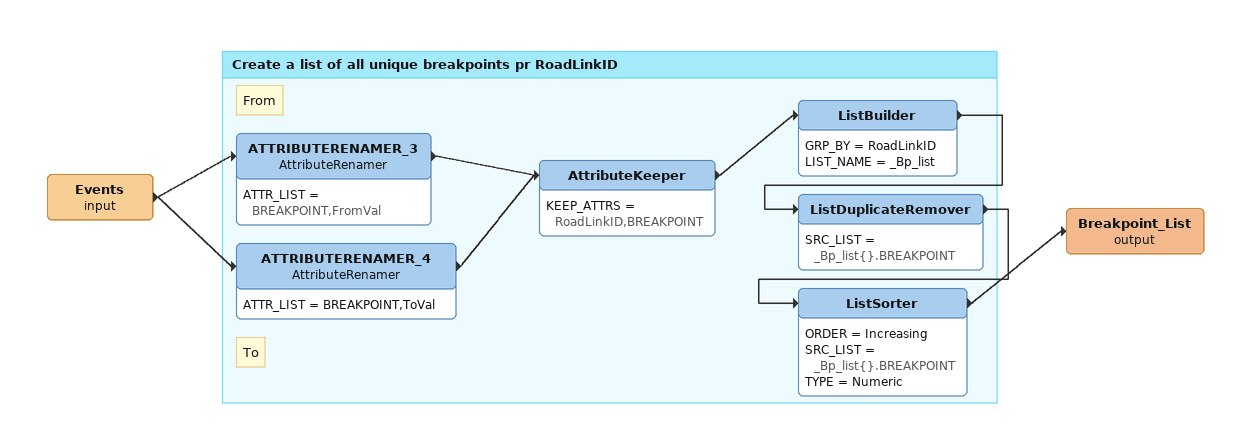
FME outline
Events (input)
    -> ATTRIBUTERENAMER_4
    -> ATTRIBUTERENAMER_3
Breakpoint_List (output)

Bookmark: Create a list of all unique breakpoints pr RoadLinkID
Note: From
ATTRIBUTERENAMER_3: AttributeRenamer
    ATTR_LIST = BREAKPOINT,FromVal
    -> AttributeKeeper
Note: To
ATTRIBUTERENAMER_4: AttributeRenamer
    ATTR_LIST = BREAKPOINT,ToVal
    -> AttributeKeeper
AttributeKeeper
    KEEP_ATTRS = RoadLinkID,BREAKPOINT
    -> ListBuilder
ListBuilder
    GRP_BY = RoadLinkID
    LIST_NAME = _Bp_list
    -> ListDuplicateRemover
ListDuplicateRemover
    SRC_LIST = _Bp_list{}.BREAKPOINT
    -> ListSorter
ListSorter
    ORDER = Increasing
    SRC_LIST = _Bp_list{}.BREAKPOINT
    TYPE = Numeric
    -> Breakpoint_List (output)
